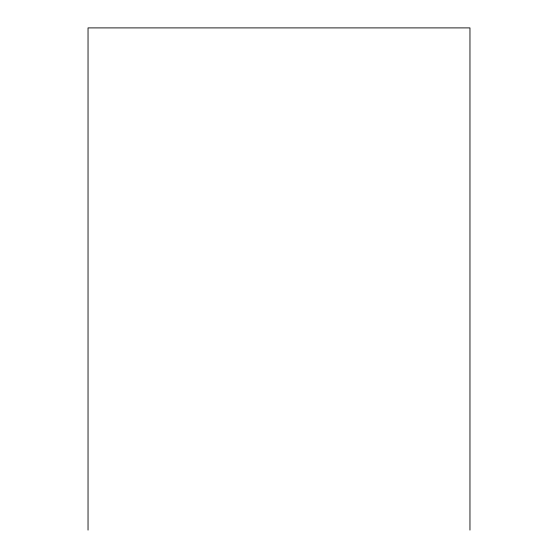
<?xml version="1.0" encoding="UTF-8"?>
<svg xmlns="http://www.w3.org/2000/svg" width="558" height="558" viewBox="0 0 558 558"><rect width="100%" height="100%" fill="white"/><g stroke="black" fill="none" stroke-linecap="round" stroke-linejoin="round"><path stroke-width="0.84" d="M469.962 530.1L469.962 27.9L88.038 27.9L88.038 530.1"/></g></svg>
